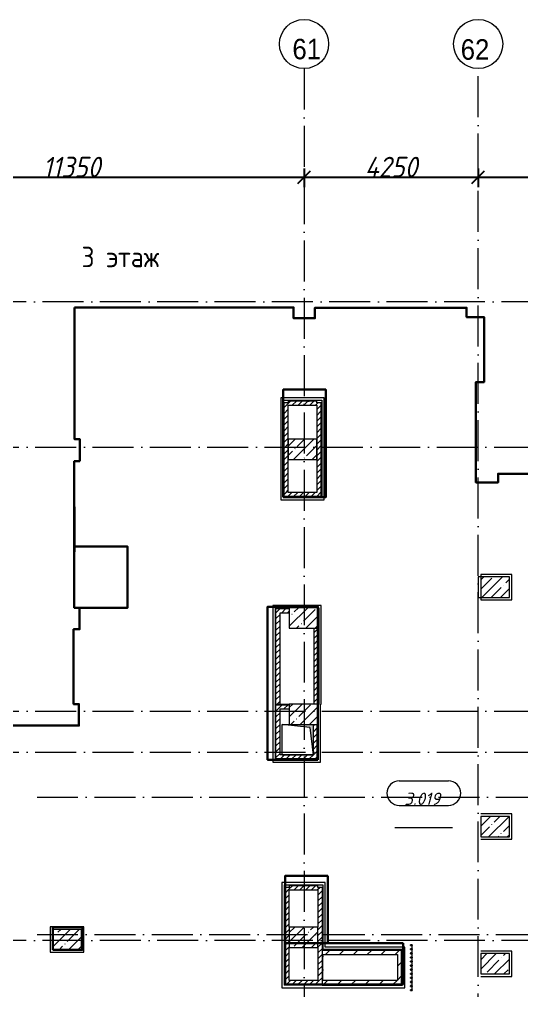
# Model space of a CAD drawing. Header units: millimetres. Extents: x -537608 to 253996, y -217170 to 186033.
# Drawn here: x 71916 to 84175, y 103683 to 127406 of the extents above; entities that cross this region are included whole.
import ezdxf

# ---------------------------------------------------------------- set-up
doc = ezdxf.new("R2010")
doc.units = ezdxf.units.MM
doc.linetypes.add('50_200_ШТРИХ_1Т_ш5_п1_п1_', pattern=[1400, 1000, -200, 0, -200])
for name, color, linetype, lineweight in [('A-ANNO-DIMS', 7, 'Continuous', 9), ('A-WALL', 7, 'Continuous', 5), ('A-WALL-FNSH-1', 7, 'Continuous', 5), ('I-WALL', 7, 'Continuous', 5), ('S-COLS', 7, 'Continuous', 9), ('S-COLS-1', 7, 'Continuous', 5), ('Ограждение', 7, 'Continuous', 9), ('Ограждение-1', 7, 'Continuous', 20), ('Основные линии', 7, 'Continuous', 30)]:
    doc.layers.add(name, color=color, linetype=linetype, lineweight=lineweight)
for name, color, linetype, lineweight, true_color in [('A-AREA-IDEN-1', 7, 'Continuous', 9, 0xaaaaaa), ('A-FLOR-1', 7, 'Continuous', 5, 0xc0c0c0), ('I-WALL-15', 7, 'Continuous', 5, 0x787878), ('M-EQPM-1', 7, 'Continuous', 9, 0xaaaaaa), ('M-EQPM-2', 7, 'Continuous', 9, 0xe2e2e2), ('Оси-1', 7, 'Continuous', 20, 0xaaaaaa), ('Оси-2', 7, 'Continuous', 9, 0xaaaaaa), ('Оси-3', 7, '50_200_ШТРИХ_1Т_ш5_п1_п1_', 9, 0xaaaaaa)]:
    doc.layers.add(name, color=color, linetype=linetype, lineweight=lineweight, true_color=true_color)
doc.styles.add('Arial', font='arial.ttf', dxfattribs={"width": 0.9, "height": 500})
doc.styles.add('ISOCPEUR_I', font='isocpeui.ttf', dxfattribs={"height": 300})
doc.styles.add('ISOCPEUR_I_1', font='isocpeui.ttf', dxfattribs={"width": 0.9, "height": 500})
doc.styles.add('СПДС', font='isocpeur.ttf', dxfattribs={"width": 0.9})
doc.dimstyles.new('ISO-2_5_0_9К_БОЛЬШОЙ', dxfattribs={"dimscale": 304.8, "dimtxt": 497.990588, "dimasz": 0.984252, "dimexe": 0.787402, "dimexo": 0, "dimgap": 0, "dimtad": 1, "dimdec": 0, "dimzin": 0, "dimdsep": 46, "dimtxsty": 'ISOCPEUR_I_1', "dimblk1": 'OBLIQUE', "dimblk2": 'OBLIQUE', "dimsah": 1, "dimcen": 0.09, "dimdle": 0.787402, "dimazin": 0, "dimtfac": 1, "dimtdec": 4, "dimtix": 1, "dimtmove": 0, "dimatfit": 3, "dimfxl": 1, "dimtvp": 1, "dimtolj": 1, "dimtzin": 0, "dimarcsym": 2})
pattern_1 = [(0, (-10346.96, 34851.68), (406.4, 101.6), [6.706, -298.094, 6.706, -298.094, -1625.6]), (0, (-10346.96, 34851.68), (406.4, 101.6), [-609.6, 6.706, -602.894, 6.706, -298.094, -711.2]), (0, (-10346.96, 34851.68), (406.4, 101.6), [-1524, 6.706, -196.494, 6.706, -501.294]), (120, (-10194.56, 34902.48), (-291.18818, 301.15272), [6.706, -298.094, 6.706, -298.094, -1625.6]), (120, (-10194.56, 34902.48), (-291.18818, 301.15272), [-609.6, 6.706, -602.894, 6.706, -298.094, -711.2]), (120, (-10194.56, 34902.48), (-291.18818, 301.15272), [-1524, 6.706, -196.494, 6.706, -501.294]), (240, (-10143.76, 35105.68), (-115.21182, -402.75272), [6.706, -298.094, 6.706, -298.094, -1625.6]), (240, (-10143.76, 35105.68), (-115.21182, -402.75272), [-609.6, 6.706, -602.894, 6.706, -298.094, -711.2]), (240, (-10143.76, 35105.68), (-115.21182, -402.75272), [-1524, 6.706, -196.494, 6.706, -501.294])]
pattern_2 = [(45, (-10346.96, 34851.68), (-70.71068, 70.71068), [])]
pattern_3 = [(0, (-10372.8, 34972.68), (406.4, 101.6), [6.706, -298.094, 6.706, -298.094, -1625.6]), (0, (-10372.8, 34972.68), (406.4, 101.6), [-609.6, 6.706, -602.894, 6.706, -298.094, -711.2]), (0, (-10372.8, 34972.68), (406.4, 101.6), [-1524, 6.706, -196.494, 6.706, -501.294]), (120, (-10220.4, 35023.48), (-291.18818, 301.15272), [6.706, -298.094, 6.706, -298.094, -1625.6]), (120, (-10220.4, 35023.48), (-291.18818, 301.15272), [-609.6, 6.706, -602.894, 6.706, -298.094, -711.2]), (120, (-10220.4, 35023.48), (-291.18818, 301.15272), [-1524, 6.706, -196.494, 6.706, -501.294]), (240, (-10169.6, 35226.68), (-115.21182, -402.75272), [6.706, -298.094, 6.706, -298.094, -1625.6]), (240, (-10169.6, 35226.68), (-115.21182, -402.75272), [-609.6, 6.706, -602.894, 6.706, -298.094, -711.2]), (240, (-10169.6, 35226.68), (-115.21182, -402.75272), [-1524, 6.706, -196.494, 6.706, -501.294])]
pattern_4 = [(45, (-10372.8, 34972.68), (-70.71068, 70.71068), [])]
pattern_5 = [(45, (-10346.96, 34851.68), (-169.70563, 169.70563), [])]

# ---------------------------------------------------------------- blocks, each defined once
blk = doc.blocks.new('BSC_Колонна _Прямоугольная - 500х700-V241-АИ_План этажа_Стены_3')
at = {"layer": 'S-COLS-1'}
h = blk.add_hatch(dxfattribs=at)
h.set_pattern_fill('FP_169', color=256, style=0, pattern_type=2)
h.set_pattern_definition([(315, (-70131.04, 93900), (228.0985, 228.0985), []), (315, (-70131.04, 93671.9), (228.0985, 228.0985), [403.225, -80.645, 6.706, -73.939])])
h.paths.add_polyline_path([(-250, 350), (-250, -350), (250, -350), (250, 350), (-103, 350)])
for p, q in [((250, 350), (-250, 350)), ((-250, 350), (-250, -350)), ((250, -350), (250, 350)), ((-250, -350), (250, -350))]:
    blk.add_line(p, q, dxfattribs=at)
blk = doc.blocks.new('BSC_Колонна _Прямоугольная - 500х700-V242-АИ_План этажа_Стены_3')
at = {"layer": 'S-COLS-1'}
h = blk.add_hatch(dxfattribs=at)
h.set_pattern_fill('FP_170', color=256, style=0, pattern_type=2)
h.set_pattern_definition([(315, (-73481.04, 93900), (228.0985, 228.0985), []), (315, (-73481.04, 93671.9), (228.0985, 228.0985), [403.225, -80.645, 6.706, -73.939])])
h.paths.add_polyline_path([(-250, 350), (-250, -350), (250, -350), (250, 350), (86, 350)])
for p, q in [((250, 350), (-250, 350)), ((-250, 350), (-250, -350)), ((250, -350), (250, 350)), ((-250, -350), (250, -350))]:
    blk.add_line(p, q, dxfattribs=at)
blk = doc.blocks.new('BSC_Колонна _Прямоугольная - 500х700-V245-АИ_План этажа_Стены_3')
at = {"layer": 'S-COLS-1'}
h = blk.add_hatch(dxfattribs=at)
h.set_pattern_fill('FP_173', color=256, style=0, pattern_type=2)
h.set_pattern_definition([(315, (-79331.04, 93900), (228.0985, 228.0985), []), (315, (-79331.04, 93671.9), (228.0985, 228.0985), [403.225, -80.645, 6.706, -73.939])])
h.paths.add_polyline_path([(-250, 350), (-250, -350), (250, -350), (250, 350), (-101, 350)])
for p, q in [((250, 350), (-250, 350)), ((-250, 350), (-250, -350)), ((250, -350), (250, 350)), ((-250, -350), (250, -350))]:
    blk.add_line(p, q, dxfattribs=at)
blk = doc.blocks.new('BSC_Колонна _Прямоугольная - 500х700-V301-АИ_План этажа_Стены_3')
at = {"layer": 'S-COLS-1'}
h = blk.add_hatch(dxfattribs=at)
h.set_pattern_fill('FP_207', color=256, style=0, pattern_type=2)
h.set_pattern_definition([(315, (-70130.7, 83450), (228.0985, 228.0985), []), (315, (-70130.7, 83221.9), (228.0985, 228.0985), [403.225, -80.645, 6.706, -73.939])])
h.paths.add_polyline_path([(-250, 234), (-250, -350), (250, -350), (250, 350), (-250, 350)])
for p, q in [((250, 350), (-250, 350)), ((-250, 350), (-250, -350)), ((250, -350), (250, 350)), ((-250, -350), (250, -350))]:
    blk.add_line(p, q, dxfattribs=at)
blk = doc.blocks.new('BSC_Колонна _Прямоугольная - 500х700-V302-АИ_План этажа_Стены_3')
at = {"layer": 'S-COLS-1'}
h = blk.add_hatch(dxfattribs=at)
h.set_pattern_fill('FP_208', color=256, style=0, pattern_type=2)
h.set_pattern_definition([(315, (-70130.7, 89200), (228.0985, 228.0985), []), (315, (-70130.7, 88971.9), (228.0985, 228.0985), [403.225, -80.645, 6.706, -73.939])])
h.paths.add_polyline_path([(-250, 350), (-250, -350), (250, -350), (250, 350), (-103, 350)])
for p, q in [((250, 350), (-250, 350)), ((-250, 350), (-250, -350)), ((250, -350), (250, 350)), ((-250, -350), (250, -350))]:
    blk.add_line(p, q, dxfattribs=at)
blk = doc.blocks.new('BSC_Колонна _Прямоугольная - 500х700-V304-АИ_План этажа_Стены_3')
at = {"layer": 'S-COLS-1'}
h = blk.add_hatch(dxfattribs=at)
h.set_pattern_fill('FP_210', color=256, style=0, pattern_type=2)
h.set_pattern_definition([(315, (-75580.7, 89200), (228.0985, 228.0985), []), (315, (-75580.7, 88971.9), (228.0985, 228.0985), [403.225, -80.645, 6.706, -73.939])])
h.paths.add_polyline_path([(-250, 350), (-250, -350), (250, -350), (250, 350), (110, 350)])
for p, q in [((250, 350), (-250, 350)), ((250, -350), (250, 350)), ((-250, -230), (-250, -350)), ((-250, -350), (250, -350))]:
    blk.add_line(p, q, dxfattribs=at)
blk = doc.blocks.new('BSC_Колонна _Прямоугольная - 500х700-V305-АИ_План этажа_Стены_3')
at = {"layer": 'S-COLS-1'}
h = blk.add_hatch(dxfattribs=at)
h.set_pattern_fill('FP_211', color=256, style=0, pattern_type=2)
h.set_pattern_definition([(315, (-77930.7, 89200), (228.0985, 228.0985), []), (315, (-77930.7, 88971.9), (228.0985, 228.0985), [403.225, -80.645, 6.706, -73.939])])
h.paths.add_polyline_path([(-250, 350), (-250, -350), (250, -350), (250, 350)])
for p, q in [((250, 350), (-250, 350)), ((-250, 350), (-250, -350)), ((250, -350), (250, 350)), ((-250, -350), (250, -350))]:
    blk.add_line(p, q, dxfattribs=at)
blk = doc.blocks.new('Канал вертикальный прямоугольный - Шахта - значок проема-24087406-АИ_План этажа_Стены_3')
at = {"layer": 'M-EQPM-2'}
blk.add_hatch(color=256, dxfattribs=at).paths.add_polyline_path([(375, 375), (-375, 375), (-375, -375), (-300, 300)])
at = {"layer": 'M-EQPM-1'}
for p, q in [((-375, -375), (-375, 375)), ((-375, 375), (375, 375)), ((-300, 300), (-375, -375)), ((-300, 300), (375, 375)), ((375, 375), (375, -375)), ((375, -375), (-375, -375))]:
    blk.add_line(p, q, dxfattribs=at)
blk = doc.blocks.new('О_Балясина_Труба_ГОСТ 86452 - О_Балясина_Труба_ГОСТ 8645-68 2-26159581-АИ_План этажа_Стены_3')
at = {"layer": 'Ограждение-1'}
for p, q in [((10, 20), (-10, 20)), ((-10, 20), (-10, -20)), ((-7, -17), (-7, 17)), ((-7, 17), (7, 17)), ((7, 17), (7, -17)), ((10, -20), (10, 20)), ((-10, -20), (10, -20)), ((7, -17), (-7, -17))]:
    blk.add_line(p, q, dxfattribs=at)
blk = doc.blocks.new('AAR_СКБ_Марка_помещения_1_5 ммп - Номер _ Площадь-27962135-АИ_План этажа_Стены_3')
at = {"layer": 'A-AREA-IDEN-1'}
for p, q in [((-2.99, 3), (3.01, 3)), ((-2.99, 0), (3.01, 0)), ((-3.53, -2.69), (3.53, -2.69))]:
    blk.add_line(p, q, dxfattribs=at)
for centre, start, end in [((-2.99, 1.5), 90, 270), ((3.01, 1.5), 270, 90)]:
    blk.add_arc(centre, 1.5, start, end, dxfattribs=at)
blk = doc.blocks.new('Ось сетки - Круг_Ø6_00__ISO-2_5_0_9K_-17386508-АИ_План этажа_Стены_3')
at = {"layer": 'Оси-1'}
blk.add_circle((0, 0), 3, dxfattribs=at)
blk = doc.blocks.new('_Oblique')
at = {"color": 0, "linetype": 'ByBlock', "lineweight": -2}
blk.add_line((-0.5, -0.5), (0.5, 0.5), dxfattribs=at)
blk = doc.blocks.new('*D42')
at = {"layer": 'A-ANNO-DIMS', "color": 0, "lineweight": -2, "transparency": 16777216}
for p, q in [((21091, 123762), (21091, 123310)), ((32441, 123762), (32441, 123310)), ((20851, 123550), (32681, 123550))]:
    blk.add_line(p, q, dxfattribs=at)
at = {"layer": 'Defpoints', "color": 0, "transparency": 16777216}
for p in [(21091, 123762), (32441, 123762), (32441, 123550)]:
    blk.add_point(p, dxfattribs=at)
at = {"layer": 'A-ANNO-DIMS', "color": 0, "lineweight": -2, "transparency": 16777216, "xscale": 300, "yscale": 300, "zscale": 300, "rotation": 180}
blk.add_blockref('_Oblique', (21091, 123550), dxfattribs=at)
at = {"layer": 'A-ANNO-DIMS', "color": 0, "lineweight": -2, "transparency": 16777216, "xscale": 300, "yscale": 300, "zscale": 300}
blk.add_blockref('_Oblique', (32441, 123550), dxfattribs=at)
at = {"layer": 'A-ANNO-DIMS', "color": 0, "transparency": 16777216, "insert": (26766, 123800), "char_height": 500, "width": 1666.35, "attachment_point": 5, "style": 'ISOCPEUR_I_1'}
blk.add_mtext('\\A1;11350', dxfattribs=at)
blk = doc.blocks.new('*D43')
at = {"layer": 'A-ANNO-DIMS', "color": 0, "lineweight": -2, "transparency": 16777216}
for p, q in [((32441, 123762), (32441, 123310)), ((36691, 123762), (36691, 123310)), ((32201, 123550), (36931, 123550))]:
    blk.add_line(p, q, dxfattribs=at)
at = {"layer": 'Defpoints', "color": 0, "transparency": 16777216}
for p in [(32441, 123762), (36691, 123762), (36691, 123550)]:
    blk.add_point(p, dxfattribs=at)
at = {"layer": 'A-ANNO-DIMS', "color": 0, "lineweight": -2, "transparency": 16777216, "xscale": 300, "yscale": 300, "zscale": 300, "rotation": 180}
blk.add_blockref('_Oblique', (32441, 123550), dxfattribs=at)
at = {"layer": 'A-ANNO-DIMS', "color": 0, "lineweight": -2, "transparency": 16777216, "xscale": 300, "yscale": 300, "zscale": 300}
blk.add_blockref('_Oblique', (36691, 123550), dxfattribs=at)
at = {"layer": 'A-ANNO-DIMS', "color": 0, "transparency": 16777216, "insert": (34566, 123800), "char_height": 500, "width": 1562.92, "attachment_point": 5, "style": 'ISOCPEUR_I_1'}
blk.add_mtext('\\A1;4250', dxfattribs=at)
blk = doc.blocks.new('*D44')
at = {"layer": 'A-ANNO-DIMS', "color": 0, "lineweight": -2, "transparency": 16777216}
for p, q in [((36691, 123762), (36691, 123310)), ((40841, 123762), (40841, 123310)), ((36451, 123550), (41081, 123550))]:
    blk.add_line(p, q, dxfattribs=at)
at = {"layer": 'Defpoints', "color": 0, "transparency": 16777216}
for p in [(36691, 123762), (40841, 123762), (40841, 123550)]:
    blk.add_point(p, dxfattribs=at)
at = {"layer": 'A-ANNO-DIMS', "color": 0, "lineweight": -2, "transparency": 16777216, "xscale": 300, "yscale": 300, "zscale": 300, "rotation": 180}
blk.add_blockref('_Oblique', (36691, 123550), dxfattribs=at)
at = {"layer": 'A-ANNO-DIMS', "color": 0, "lineweight": -2, "transparency": 16777216, "xscale": 300, "yscale": 300, "zscale": 300}
blk.add_blockref('_Oblique', (40841, 123550), dxfattribs=at)
at = {"layer": 'A-ANNO-DIMS', "color": 0, "transparency": 16777216, "insert": (38766, 123800), "char_height": 500, "width": 1448, "attachment_point": 5, "style": 'ISOCPEUR_I_1'}
blk.add_mtext('\\A1;4150', dxfattribs=at)
blk = doc.blocks.new('osi')
at = {"layer": 'Оси-3'}
for p, q in [((32440.8, 126205.7), (32440.8, 83013.9)), ((36690.8, 83013.9), (36690.8, 126205.7)), ((48058.7, 120505.8), (6276.8, 120505.8)), ((6276.8, 116955.5), (48058.7, 116955.5)), ((6276.8, 110505.8), (48058.7, 110505.8)), ((6276.8, 109505.8), (48058.7, 109505.8)), ((25922, 108405.8), (48058.7, 108405.8)), ((48058.7, 104905.8), (6276.8, 104905.8)), ((25922, 105055.8), (48058.7, 105055.8))]:
    blk.add_line(p, q, dxfattribs=at)
at = {"layer": 'Оси-1', "xscale": 199.9999999999999, "yscale": 199.9999999999999, "zscale": 199.9999999999999, "rotation": 180}
blk.add_blockref('Ось сетки - Круг_Ø6_00__ISO-2_5_0_9K_-17386508-АИ_План этажа_Стены_3', (32440.8, 126805.7), dxfattribs=at)
at = {"layer": 'Оси-1', "xscale": 199.9999999999999, "yscale": 199.9999999999999, "zscale": 199.9999999999999}
blk.add_blockref('Ось сетки - Круг_Ø6_00__ISO-2_5_0_9K_-17386508-АИ_План этажа_Стены_3', (36690.8, 126805.7), dxfattribs=at)
at = {"layer": 'Оси-2', "char_height": 500, "width": 702, "attachment_point": 5, "line_spacing_factor": 0.936439, "style": 'Arial'}
for s, insert in [('\\pxqc,t4.572,9.144,13.716,18.288,22.86,27.432,32.004,36.576,41.148,45.72,50.292,54.864,59.436,64.008,68.58,73.152,77.724,82.296,86.868,91.44,96.012,100.584,105.156,109.728,114.3,118.872,123.444,128.016,132.588,137.16,141.732,146.304;{61}', (32505.9, 126678.6)), ('\\pxqc,t4.572,9.144,13.716,18.288,22.86,27.432,32.004,36.576,41.148,45.72,50.292,54.864,59.436,64.008,68.58,73.152,77.724,82.296,86.868,91.44,96.012,100.584,105.156,109.728,114.3,118.872,123.444,128.016,132.588,137.16,141.732,146.304;{62}', (36614.8, 126668.2))]:
    blk.add_mtext(s, dxfattribs=dict(at, insert=insert))
at = {"layer": 'A-ANNO-DIMS'}
for base, p1, p2, override, picture, middle in [((32440.8, 123550.1), (21090.8, 123762.2), (32440.8, 123762.2), {"dimpost": '<>', "dimfxl": 11350}, '*D42', (26765.8, 123800.1)), ((36690.8, 123550.1), (32440.8, 123762.2), (36690.8, 123762.2), {"dimpost": '<>', "dimfxl": 4250}, '*D43', (34565.8, 123800.1)), ((40840.8, 123550.1), (36690.8, 123762.2), (40840.8, 123762.2), {"dimpost": '<>', "dimfxl": 4150}, '*D44', (38765.8, 123800.1))]:
    dim = blk.add_linear_dim(base=base, p1=p1, p2=p2, dimstyle='ISO-2_5_0_9К_БОЛЬШОЙ', override=override, dxfattribs=at)
    dim.commit()
    dim.dimension.update_dxf_attribs({"geometry": picture, "text_midpoint": middle})

msp = doc.modelspace()

# ---------------------------------------------------------------- hatches: boundary and pattern name
at = {"layer": 'I-WALL'}
h = msp.add_hatch(dxfattribs=at)
h.set_pattern_fill('FP_5', color=256, style=0, pattern_type=2)
h.set_pattern_definition(pattern_4)
h.paths.add_polyline_path([(78377.2048, 115853.3745), (78477.2048, 115853.3745), (78477.2048, 118043.3745), (78377.2048, 118043.3745), (78377.2048, 116326.6751)])
h = msp.add_hatch(dxfattribs=at)
h.set_pattern_fill('FP_5', color=256, style=0, pattern_type=2)
h.set_pattern_definition(pattern_4)
h.paths.add_polyline_path([(78477.2048, 117983.3745), (79177.2048, 117983.3745), (79177.2048, 118083.3745), (78477.2048, 118083.3745), (78477.2048, 118043.3745)])
h = msp.add_hatch(dxfattribs=at)
h.set_pattern_fill('FP_5', color=256, style=0, pattern_type=2)
h.set_pattern_definition(pattern_4)
h.paths.add_polyline_path([(79177.2048, 115753.3745), (79277.2048, 115753.3745), (79277.2048, 118043.3745), (79177.2048, 118043.3745), (79177.2048, 115853.3745)])
h = msp.add_hatch(dxfattribs=at)
h.set_pattern_fill('FP_5', color=256, style=0, pattern_type=2)
h.set_pattern_definition(pattern_4)
h.paths.add_polyline_path([(79177.2048, 115753.3745), (79177.2048, 115853.3745), (78377.2048, 115853.3745), (78377.2048, 115753.3745)])
h = msp.add_hatch(dxfattribs=at)
h.set_pattern_fill('FP_5', color=256, style=0, pattern_type=2)
h.set_pattern_definition(pattern_2)
h.paths.add_polyline_path([(78179.2048, 110682.3745), (78279.2048, 110682.3745), (78279.2048, 113012.3745), (78179.2048, 113012.3745), (78179.2048, 111958.3013)])
h = msp.add_hatch(dxfattribs=at)
h.set_pattern_fill('FP_5', color=256, style=0, pattern_type=2)
h.set_pattern_definition(pattern_2)
h.paths.add_polyline_path([(78503.0374, 112912.3745), (78503.0374, 113012.3745), (78279.2048, 113012.3745), (78279.2048, 112912.3745)])
h = msp.add_hatch(dxfattribs=at)
h.set_pattern_fill('FP_5', color=256, style=0, pattern_type=2)
h.set_pattern_definition(pattern_2)
h.paths.add_polyline_path([(79203.0374, 110682.3745), (79203.0374, 112532.3745), (79103.0374, 112532.3745), (79103.0374, 110682.3745)])
h = msp.add_hatch(dxfattribs=at)
h.set_pattern_fill('FP_5', color=256, style=0, pattern_type=2)
h.set_pattern_definition(pattern_2)
h.paths.add_polyline_path([(78503.0374, 110562.3745), (78503.0374, 110662.3745), (78179.2048, 110662.3745), (78179.2048, 110562.3745), (78279.2048, 110562.3745)])
h = msp.add_hatch(dxfattribs=at)
h.set_pattern_fill('FP_5', color=256, style=0, pattern_type=2)
h.set_pattern_definition(pattern_2)
h.paths.add_polyline_path([(78179.2048, 109342.7219), (78279.2048, 109342.7219), (78279.2048, 110562.3745), (78179.2048, 110562.3745), (78179.2048, 110542.5101)])
h = msp.add_hatch(dxfattribs=at)
h.set_pattern_fill('FP_5', color=256, style=0, pattern_type=2)
h.set_pattern_definition(pattern_2)
h.paths.add_polyline_path([(79183.0374, 109442.7219), (79183.0374, 110182.3745), (79083.0374, 110182.3745), (79083.0374, 109442.7219)])
h = msp.add_hatch(dxfattribs=at)
h.set_pattern_fill('FP_5', color=256, style=0, pattern_type=2)
h.set_pattern_definition(pattern_2)
h.paths.add_polyline_path([(79008.0374, 109342.7219), (79183.0374, 109342.7219), (79183.0374, 109442.7219), (79083.0374, 109442.7219), (79081.8877, 109442.7219), (78279.2048, 109442.7219), (78279.2048, 109342.7219)])
h = msp.add_hatch(dxfattribs=at)
h.set_pattern_fill('FP_5', color=256, style=0, pattern_type=2)
h.set_pattern_definition(pattern_2)
h.paths.add_polyline_path([(78403.0374, 103932.3745), (78503.0374, 103932.3745), (78503.0374, 106202.7219), (78403.0374, 106202.7219), (78403.0374, 104879.345)])
h = msp.add_hatch(dxfattribs=at)
h.set_pattern_fill('FP_5', color=256, style=0, pattern_type=2)
h.set_pattern_definition(pattern_2)
h.paths.add_polyline_path([(79203.0374, 106142.7219), (79203.0374, 106242.7219), (78503.0374, 106242.7219), (78503.0374, 106142.7219)])
h = msp.add_hatch(dxfattribs=at)
h.set_pattern_fill('FP_5', color=256, style=0, pattern_type=2)
h.set_pattern_definition(pattern_2)
h.paths.add_polyline_path([(79303.0374, 103832.3745), (79303.0374, 106202.7219), (79203.0374, 106202.7219), (79203.0374, 103832.3745)])
h = msp.add_hatch(dxfattribs=at)
h.set_pattern_fill('FP_4', color=256, style=0, pattern_type=2)
h.set_pattern_definition(pattern_5)
h.paths.add_polyline_path([(81143.0374, 104562.7219), (81143.0374, 104662.7219), (79303.0374, 104662.7219), (79303.0374, 104562.7219), (79547.3883, 104562.7219)])
h = msp.add_hatch(dxfattribs=at)
h.set_pattern_fill('FP_4', color=256, style=0, pattern_type=2)
h.set_pattern_definition(pattern_5)
h.paths.add_polyline_path([(81243.0374, 103932.3745), (81243.0374, 104662.7219), (81143.0374, 104662.7219), (81143.0374, 103932.3745), (81217.0441, 103932.3745)])
h = msp.add_hatch(dxfattribs=at)
h.set_pattern_fill('FP_5', color=256, style=0, pattern_type=2)
h.set_pattern_definition(pattern_2)
h.paths.add_polyline_path([(79203.0374, 103832.3745), (79203.0374, 103932.3745), (78403.0374, 103932.3745), (78403.0374, 103832.3745), (78712.5604, 103832.3745)])
h = msp.add_hatch(dxfattribs=at)
h.set_pattern_fill('FP_4', color=256, style=0, pattern_type=2)
h.set_pattern_definition(pattern_5)
h.paths.add_polyline_path([(81243.0374, 103832.3745), (81243.0374, 103932.3745), (79303.0374, 103932.3745), (79303.0374, 103832.3745), (81217.0441, 103832.3745)])
at = {"layer": 'I-WALL-15'}
h = msp.add_hatch(dxfattribs=at)
h.set_pattern_fill('FP_3', color=256, style=0, pattern_type=2)
h.set_pattern_definition(pattern_3)
h.paths.add_polyline_path([(78377.2048, 115753.3745), (78377.2048, 118043.3745), (78357.2048, 118043.3745), (78357.2048, 115753.3745)])
h = msp.add_hatch(dxfattribs=at)
h.set_pattern_fill('FP_3', color=256, style=0, pattern_type=2)
h.set_pattern_definition(pattern_3)
h.paths.add_polyline_path([(79177.2048, 118083.3745), (79177.2048, 118103.3745), (78477.2048, 118103.3745), (78477.2048, 118083.3745)])
h = msp.add_hatch(dxfattribs=at)
h.set_pattern_fill('FP_3', color=256, style=0, pattern_type=2)
h.set_pattern_definition(pattern_3)
h.paths.add_polyline_path([(79297.2048, 115733.3745), (79297.2048, 118043.3745), (79277.2048, 118043.3745), (79277.2048, 115733.3745)])
h = msp.add_hatch(dxfattribs=at)
h.set_pattern_fill('FP_3', color=256, style=0, pattern_type=2)
h.set_pattern_definition(pattern_3)
h.paths.add_polyline_path([(78357.2048, 115733.3745), (79277.2048, 115733.3745), (79277.2048, 115753.3745), (78357.2048, 115753.3745)])
h = msp.add_hatch(dxfattribs=at)
h.set_pattern_fill('FP_3', color=256, style=0, pattern_type=2)
h.set_pattern_definition(pattern_1)
h.paths.add_polyline_path([(78179.2048, 110682.3745), (78179.2048, 113032.3745), (78159.2048, 113032.3745), (78159.2048, 110682.3745)])
h = msp.add_hatch(dxfattribs=at)
h.set_pattern_fill('FP_3', color=256, style=0, pattern_type=2)
h.set_pattern_definition(pattern_1)
h.paths.add_polyline_path([(78179.2048, 113012.3745), (78503.0374, 113012.3745), (78503.0374, 113032.3745), (78179.2048, 113032.3745)])
h = msp.add_hatch(dxfattribs=at)
h.set_pattern_fill('FP_3', color=256, style=0, pattern_type=2)
h.set_pattern_definition(pattern_1)
h.paths.add_polyline_path([(79223.0374, 110682.3745), (79223.0374, 112972.3745), (79203.0374, 112972.3745), (79203.0374, 110682.3745)])
h = msp.add_hatch(dxfattribs=at)
h.set_pattern_fill('FP_3', color=256, style=0, pattern_type=2)
h.set_pattern_definition(pattern_1)
h.paths.add_polyline_path([(78503.0374, 110662.3745), (78503.0374, 110682.3745), (78159.2048, 110682.3745), (78159.2048, 110662.3745), (78179.2048, 110662.3745)])
h = msp.add_hatch(dxfattribs=at)
h.set_pattern_fill('FP_3', color=256, style=0, pattern_type=2)
h.set_pattern_definition(pattern_1)
h.paths.add_polyline_path([(78179.2048, 109322.7219), (78179.2048, 110662.3745), (78159.2048, 110662.3745), (78159.2048, 109322.7219)])
h = msp.add_hatch(dxfattribs=at)
h.set_pattern_fill('FP_3', color=256, style=0, pattern_type=2)
h.set_pattern_definition(pattern_1)
h.paths.add_polyline_path([(79183.0374, 109342.7219), (79203.0374, 109342.7219), (79203.0374, 110182.3745), (79183.0374, 110182.3745), (79183.0374, 109442.7219)])
h = msp.add_hatch(dxfattribs=at)
h.set_pattern_fill('FP_3', color=256, style=0, pattern_type=2)
h.set_pattern_definition(pattern_1)
h.paths.add_polyline_path([(78179.2048, 109322.7219), (79203.0374, 109322.7219), (79203.0374, 109342.7219), (78179.2048, 109342.7219)])
h = msp.add_hatch(dxfattribs=at)
h.set_pattern_fill('FP_3', color=256, style=0, pattern_type=2)
h.set_pattern_definition(pattern_1)
h.paths.add_polyline_path([(78403.0374, 103832.3745), (78403.0374, 106202.7219), (78383.0374, 106202.7219), (78383.0374, 103832.3745)])
h = msp.add_hatch(dxfattribs=at)
h.set_pattern_fill('FP_3', color=256, style=0, pattern_type=2)
h.set_pattern_definition(pattern_1)
h.paths.add_polyline_path([(79203.0374, 106242.7219), (79203.0374, 106262.7219), (78503.0374, 106262.7219), (78503.0374, 106242.7219)])
h = msp.add_hatch(dxfattribs=at)
h.set_pattern_fill('FP_3', color=256, style=0, pattern_type=2)
h.set_pattern_definition(pattern_1)
h.paths.add_polyline_path([(79303.0374, 103812.3745), (79323.0374, 103812.3745), (79323.0374, 103832.3745), (79303.0374, 103832.3745)])
h.paths.add_polyline_path([(79323.0374, 103932.3745), (79323.0374, 104562.7219), (79303.0374, 104562.7219), (79303.0374, 103932.3745)])
h.paths.add_polyline_path([(79323.0374, 104662.7219), (79323.0374, 106202.7219), (79303.0374, 106202.7219), (79303.0374, 104662.7219)])
h = msp.add_hatch(dxfattribs=at)
h.set_pattern_fill('FP_3', color=256, style=0, pattern_type=2)
h.set_pattern_definition(pattern_1)
h.paths.add_polyline_path([(81243.0374, 104662.7219), (81243.0374, 104682.7219), (79323.0374, 104682.7219), (79323.0374, 104662.7219), (81217.0441, 104662.7219)])
h = msp.add_hatch(dxfattribs=at)
h.set_pattern_fill('FP_3', color=256, style=0, pattern_type=2)
h.set_pattern_definition(pattern_1)
h.paths.add_polyline_path([(81243.0374, 103832.3745), (81263.0374, 103832.3745), (81263.0374, 104682.7219), (81243.0374, 104682.7219), (81243.0374, 103932.3745)])
h = msp.add_hatch(dxfattribs=at)
h.set_pattern_fill('FP_3', color=256, style=0, pattern_type=2)
h.set_pattern_definition(pattern_1)
h.paths.add_polyline_path([(79203.0374, 103812.3745), (79303.0374, 103812.3745), (79303.0374, 103832.3745), (78383.0374, 103832.3745), (78383.0374, 103812.3745), (78712.5604, 103812.3745)])
h = msp.add_hatch(dxfattribs=at)
h.set_pattern_fill('FP_3', color=256, style=0, pattern_type=2)
h.set_pattern_definition(pattern_1)
h.paths.add_polyline_path([(81263.0374, 103812.3745), (81263.0374, 103832.3745), (79323.0374, 103832.3745), (79323.0374, 103812.3745), (81217.0441, 103812.3745)])
at = {"layer": 'S-COLS-1'}
h = msp.add_hatch(dxfattribs=at)
h.set_pattern_fill('FP_1', color=256, style=0, pattern_type=2)
h.set_pattern_definition([(45, (-10372.8, 34972.68), (-228.0985, 228.0985), []), (45, (-10144.7, 34972.68), (-228.0985, 228.0985), [403.225, -80.645, 6.706, -73.939])])
h.paths.add_polyline_path([(79177.2048, 116653.3745), (79177.2048, 117153.3745), (78477.2048, 117153.3745), (78477.2048, 116653.3745)])

# ---------------------------------------------------------------- linework, layer by layer
at = {"lineweight": 30}
for points in [[(83061.4435, 116096.3745), (83061.4435, 118546.3745), (83081.4435, 118546.3745), (83261.4435, 118546.3745), (83261.4435, 120133.3745), (83061.4435, 120133.3745), (82831.4435, 120133.3745), (82831.4435, 120363.3745), (79131.4435, 120363.3745), (79131.4435, 120107.3745), (78607.4435, 120107.3745), (78607.4435, 120370.3745), (73257.4435, 120370.3745)], [(73257.4435, 120370.3745), (73257.4435, 117153.3745), (73387.4435, 117153.3745), (73387.4435, 116613.3745)], [(73387.4435, 116613.3745), (73252.4435, 116613.3745), (73252.4435, 113032.3745), (73253.4435, 113032.3745)], [(73252.4435, 116613.3745), (73259.7284, 114400.3864), (73257.4871, 114530.3671), (74557.4871, 114530.3671), (74557.4871, 113032.3745), (73382.4435, 113032.3745)], [(90573.4435, 116306.3745), (83601.4435, 116306.3745), (83601.4435, 116096.3745), (83061.4435, 116096.3745), (83061.4435, 116096.3745)], [(73252.4435, 113032.3745), (73382.4435, 113032.3745), (73382.4435, 112507.3745), (73369.4435, 112507.3745), (73239.4435, 112507.3745), (73239.4435, 110681.3745), (73369.4435, 110681.3745), (73369.4435, 110156.3745), (73239.4435, 110156.3745)], [(73382.4435, 110156.3745), (67408.4435, 110156.3745), (67408.4435, 105235.3745), (67950.4435, 105235.3745), (67950.4435, 104678.3745), (67408.4435, 104678.3745), (67408.4435, 102046.3745)], [(79446.2178, 106482.3745), (78403.0374, 106482.3745), (78403.0374, 103832.3745), (81283.0374, 103832.3745), (81283.0374, 104840.3745)], [(79446.2178, 104840.3745), (79446.2178, 106482.3745)], [(79446.2178, 104840.3745), (81283.0374, 104840.3745)]]:
    msp.add_lwpolyline(points, dxfattribs=at)
for points in [[(78357.2048, 115733.3745), (79393.2048, 115733.3745), (79393.2048, 118365.3745), (78357.2048, 118365.3745)], [(79203.0374, 109322.7219), (77973.0374, 109322.7219), (77973.0374, 113056.7219), (79203.0374, 113056.7219)], [(72727.2048, 104677.9883), (73455.2048, 104677.9883), (73455.2048, 105229.9883), (72727.2048, 105229.9883)], [(78403.0374, 104840.3745), (79446.2178, 104840.3745), (79446.2178, 104840.3745), (78403.0374, 104840.3745)]]:
    msp.add_lwpolyline(points, close=True, dxfattribs=at)
at = {"layer": 'A-FLOR-1'}
for p, q in [((81503.0374, 104702.7219), (81503.0374, 104782.7219)), ((81503.0374, 104602.7219), (81503.0374, 104682.7219)), ((81503.0374, 104502.7219), (81503.0374, 104582.7219)), ((81503.0374, 104402.7219), (81503.0374, 104482.7219)), ((81503.0374, 104302.7219), (81503.0374, 104382.7219)), ((81503.0374, 104202.7219), (81503.0374, 104282.7219)), ((81503.0374, 104102.7219), (81503.0374, 104182.7219)), ((81503.0374, 104002.7219), (81503.0374, 104082.7219)), ((81503.0374, 103902.7219), (81503.0374, 103982.7219)), ((81503.0374, 103802.7219), (81503.0374, 103882.7219)), ((81503.0374, 103702.7219), (81503.0374, 103782.7219))]:
    msp.add_line(p, q, dxfattribs=at)
at = {"layer": 'A-WALL'}
for p, q in [((78297.2048, 118163.3745), (78297.2048, 115673.3745)), ((79357.2048, 118163.3745), (78297.2048, 118163.3745)), ((79357.2048, 115673.3745), (79357.2048, 118163.3745)), ((78357.2048, 115733.3745), (78357.2048, 118103.3745)), ((78357.2048, 118103.3745), (79297.2048, 118103.3745)), ((78377.2048, 115753.3745), (78377.2048, 118043.3745)), ((79177.2048, 118083.3745), (78477.2048, 118083.3745)), ((79277.2048, 118043.3745), (79277.2048, 115753.3745)), ((79297.2048, 118103.3745), (79297.2048, 115733.3745)), ((78297.2048, 115673.3745), (79357.2048, 115673.3745)), ((79277.2048, 115753.3745), (78377.2048, 115753.3745)), ((83117.2048, 113787.829), (83117.2048, 113287.829)), ((83177.2048, 113787.829), (83117.2048, 113787.829)), ((83937.2048, 113847.829), (83177.2048, 113847.829)), ((83177.2048, 113847.829), (83177.2048, 113787.829)), ((83937.2048, 113227.829), (83937.2048, 113847.829)), ((83117.2048, 113287.829), (83177.2048, 113287.829)), ((83177.2048, 113287.829), (83177.2048, 113227.829)), ((83177.2048, 113227.829), (83937.2048, 113227.829)), ((78099.2048, 113092.3745), (78099.2048, 109262.7219)), ((79283.0374, 113092.3745), (78099.2048, 113092.3745)), ((78179.2048, 113012.3745), (78503.0374, 113012.3745)), ((78179.2048, 110682.3745), (78179.2048, 113012.3745)), ((79203.0374, 113032.3745), (79223.0374, 113032.3745)), ((79223.0374, 113032.3745), (79223.0374, 110682.3745)), ((79283.0374, 110682.3745), (79283.0374, 113092.3745)), ((79203.0374, 112532.3745), (79203.0374, 110682.3745)), ((78179.2048, 110662.3745), (78503.0374, 110662.3745)), ((78179.2048, 109342.7219), (78179.2048, 110662.3745)), ((79263.0374, 109262.7219), (79263.0374, 110682.3745)), ((79263.0374, 110682.3745), (79283.0374, 110682.3745)), ((79183.0374, 109342.7219), (79183.0374, 110182.3745)), ((79203.0374, 110182.3745), (79203.0374, 109322.7219)), ((78099.2048, 109262.7219), (79263.0374, 109262.7219)), ((79203.0374, 109322.7219), (78159.2048, 109322.7219)), ((79183.0374, 109342.7219), (78179.2048, 109342.7219)), ((83937.2048, 107997.829), (83177.2048, 107997.829)), ((83937.2048, 107377.829), (83937.2048, 107997.829)), ((83177.2048, 107377.829), (83937.2048, 107377.829)), ((78323.0374, 106322.7219), (78323.0374, 103752.3745)), ((79383.0374, 106322.7219), (78323.0374, 106322.7219)), ((79383.0374, 104742.7219), (79383.0374, 106322.7219)), ((78383.0374, 106262.7219), (78383.0374, 103832.3745)), ((78383.0374, 106262.7219), (79323.0374, 106262.7219)), ((78403.0374, 103832.3745), (78403.0374, 106202.7219)), ((79203.0374, 106242.7219), (78503.0374, 106242.7219)), ((79303.0374, 106202.7219), (79303.0374, 103832.3745)), ((79323.0374, 106262.7219), (79323.0374, 104682.7219)), ((72667.2048, 105237.9883), (72667.2048, 104617.9883)), ((73487.2048, 105237.9883), (72667.2048, 105237.9883)), ((73487.2048, 104617.9883), (73487.2048, 105237.9883)), ((81243.0374, 104662.7219), (79303.0374, 104662.7219)), ((81323.0374, 104742.7219), (79383.0374, 104742.7219)), ((81243.0374, 103832.3745), (81243.0374, 104662.7219)), ((81323.0374, 103752.3745), (81323.0374, 104742.7219)), ((83937.2048, 104647.829), (83177.2048, 104647.829)), ((83937.2048, 104027.829), (83937.2048, 104647.829)), ((72667.2048, 104617.9883), (73487.2048, 104617.9883)), ((79303.0374, 104562.7219), (79323.0374, 104562.7219)), ((79303.0374, 103932.3745), (79323.0374, 103932.3745)), ((83177.2048, 104027.829), (83937.2048, 104027.829)), ((78323.0374, 103752.3745), (81323.0374, 103752.3745)), ((79303.0374, 103812.3745), (78383.0374, 103812.3745)), ((78403.0374, 103832.3745), (81243.0374, 103832.3745))]:
    msp.add_line(p, q, dxfattribs=at)
at = {"layer": 'A-WALL-FNSH-1'}
for p, q in [((78477.2048, 118043.3745), (78357.2048, 118043.3745)), ((78477.2048, 118103.3745), (78477.2048, 118043.3745)), ((78477.2048, 115853.3745), (78477.2048, 117983.3745)), ((78477.2048, 117983.3745), (79177.2048, 117983.3745)), ((79177.2048, 118043.3745), (79177.2048, 118103.3745)), ((79297.2048, 118043.3745), (79177.2048, 118043.3745)), ((79177.2048, 117983.3745), (79177.2048, 115853.3745)), ((79177.2048, 115853.3745), (78477.2048, 115853.3745)), ((78357.2048, 115733.3745), (79297.2048, 115733.3745)), ((78503.0374, 113032.3745), (78159.2048, 113032.3745)), ((78159.2048, 113032.3745), (78159.2048, 109322.7219)), ((79223.0374, 112972.3745), (79203.0374, 112972.3745)), ((78279.2048, 112912.3745), (78503.0374, 112912.3745)), ((78279.2048, 110682.3745), (78279.2048, 112912.3745)), ((79103.0374, 112532.3745), (79103.0374, 110682.3745)), ((78159.2048, 110682.3745), (78503.0374, 110682.3745)), ((78279.2048, 110562.3745), (78503.0374, 110562.3745)), ((78279.2048, 109442.7219), (78279.2048, 110562.3745)), ((79203.0374, 110682.3745), (79223.0374, 110682.3745)), ((79081.8877, 109442.7219), (78279.2048, 109442.7219)), ((78503.0374, 106202.7219), (78383.0374, 106202.7219)), ((78503.0374, 106262.7219), (78503.0374, 106202.7219)), ((78503.0374, 105232.3745), (78503.0374, 106142.7219)), ((78503.0374, 106142.7219), (79203.0374, 106142.7219)), ((79203.0374, 106202.7219), (79203.0374, 106262.7219)), ((79323.0374, 106202.7219), (79203.0374, 106202.7219)), ((79203.0374, 106142.7219), (79203.0374, 105232.3745)), ((78503.0374, 103932.3745), (78503.0374, 104732.3745)), ((79203.0374, 104732.3745), (79203.0374, 103932.3745)), ((81263.0374, 104682.7219), (79323.0374, 104682.7219)), ((81263.0374, 103812.3745), (81263.0374, 104682.7219)), ((79323.0374, 103932.3745), (79323.0374, 104562.7219)), ((79323.0374, 104562.7219), (81143.0374, 104562.7219)), ((81143.0374, 104562.7219), (81143.0374, 103932.3745)), ((79203.0374, 103932.3745), (78503.0374, 103932.3745)), ((81143.0374, 103932.3745), (79323.0374, 103932.3745)), ((78383.0374, 103832.3745), (78383.0374, 103812.3745)), ((79303.0374, 103812.3745), (81263.0374, 103812.3745))]:
    msp.add_line(p, q, dxfattribs=at)
at = {"layer": 'S-COLS-1'}
for p, q in [((79177.2048, 117153.3745), (78477.2048, 117153.3745)), ((78477.2048, 117153.3745), (78477.2048, 116653.3745)), ((79177.2048, 116653.3745), (79177.2048, 117153.3745)), ((78477.2048, 116653.3745), (79177.2048, 116653.3745))]:
    msp.add_line(p, q, dxfattribs=at)

# ---------------------------------------------------------------- block references
msp.add_blockref('osi', (46423.6239, 0))
at = {"layer": 'A-AREA-IDEN-1', "xscale": 199.9999999999999, "yscale": 199.9999999999999, "zscale": 199.9999999999999}
msp.add_blockref('AAR_СКБ_Марка_помещения_1_5 ммп - Номер _ Площадь-27962135-АИ_План этажа_Стены_3', (81786.1437, 108205.4985), dxfattribs=at)
at = {"layer": 'M-EQPM-1', "rotation": 269.9999999999989}
msp.add_blockref('Канал вертикальный прямоугольный - Шахта - значок проема-24087406-АИ_План этажа_Стены_3', (78708.0374, 109807.3745), dxfattribs=at)
at = {"layer": 'S-COLS', "rotation": 89.9999999999999}
for name, p in [('BSC_Колонна _Прямоугольная - 500х700-V245-АИ_План этажа_Стены_3', (83527.2048, 113537.829)), ('BSC_Колонна _Прямоугольная - 500х700-V305-АИ_План этажа_Стены_3', (78853.0374, 112782.3745)), ('BSC_Колонна _Прямоугольная - 500х700-V304-АИ_План этажа_Стены_3', (78853.0374, 110432.3745)), ('BSC_Колонна _Прямоугольная - 500х700-V242-АИ_План этажа_Стены_3', (83527.2048, 107687.829)), ('BSC_Колонна _Прямоугольная - 500х700-V301-АИ_План этажа_Стены_3', (73077.2048, 104927.9883)), ('BSC_Колонна _Прямоугольная - 500х700-V302-АИ_План этажа_Стены_3', (78853.0374, 104982.3745)), ('BSC_Колонна _Прямоугольная - 500х700-V241-АИ_План этажа_Стены_3', (83527.2048, 104337.829))]:
    msp.add_blockref(name, p, dxfattribs=at)
at = {"layer": 'Ограждение', "rotation": 90.00000000000024}
for p in [(81483.0374, 104792.7219), (81483.0374, 104692.7219), (81483.0374, 104592.7219), (81483.0374, 104492.7219), (81483.0374, 104392.7219), (81483.0374, 104292.7219), (81483.0374, 104192.7219), (81483.0374, 104092.7219), (81483.0374, 103992.7219), (81483.0374, 103892.7219), (81483.0374, 103792.7219), (81483.0374, 103692.7219)]:
    msp.add_blockref('О_Балясина_Труба_ГОСТ 86452 - О_Балясина_Труба_ГОСТ 8645-68 2-26159581-АИ_План этажа_Стены_3', p, dxfattribs=at)

# ---------------------------------------------------------------- texts
at = {"layer": 'A-AREA-IDEN-1', "insert": (81750.3954, 108217.7843), "char_height": 300, "width": 900, "attachment_point": 8, "line_spacing_factor": 1.139951, "style": 'ISOCPEUR_I'}
msp.add_mtext('\\pxqc,t8.46667,16.93333,25.4,33.86667,42.33333,50.8,59.26667,67.73333,76.2,84.66667,93.13333,101.6,110.06667,118.53333,127,135.46667,143.93333,152.4,160.86667,169.33333,177.8,186.26667,194.73333,203.2,211.66667,220.13333,228.6,237.06667,245.53333,254,262.46667,270.93333;{3.019}', dxfattribs=at)
at = {"layer": 'Основные линии', "insert": (73433.3245, 121853.5777), "char_height": 500, "attachment_point": 1, "style": 'СПДС'}
msp.add_mtext_dynamic_manual_height_columns('3 этаж ', width=2291.007889, gutter_width=1622.4231, heights=[0], dxfattribs=at)

doc.saveas('drawing.dxf')
